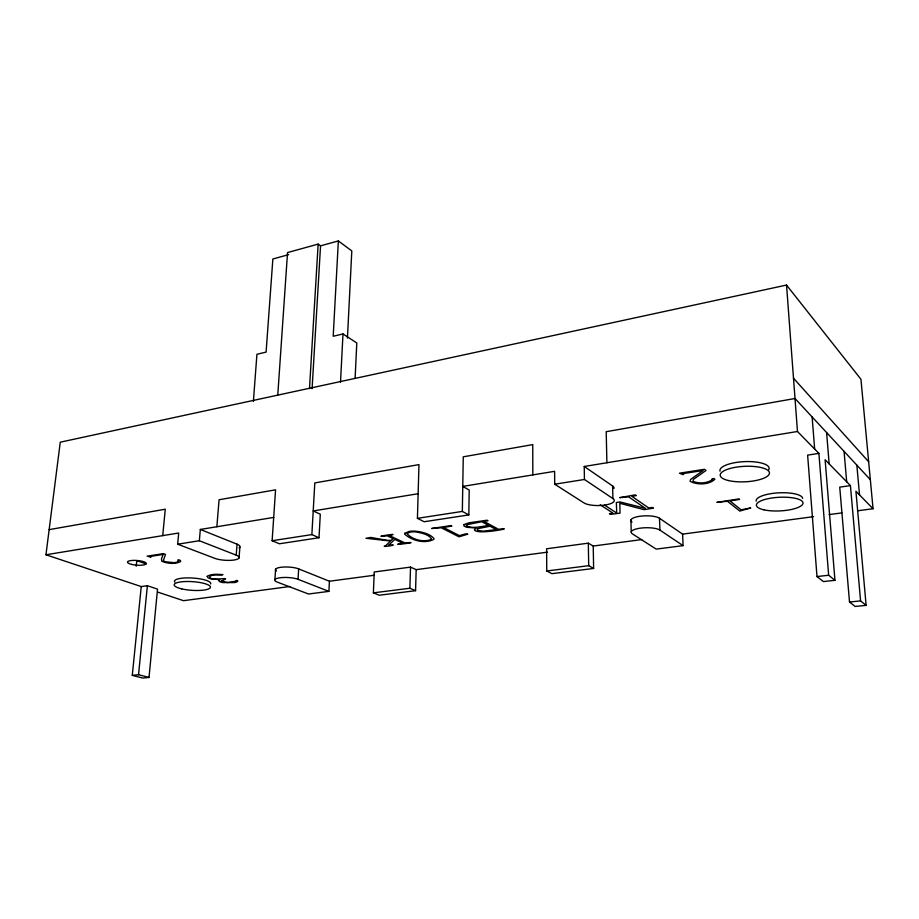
<?xml version="1.0" encoding="UTF-8"?>
<svg xmlns="http://www.w3.org/2000/svg" width="919" height="919" viewBox="0 0 919 919"><rect width="100%" height="100%" fill="white"/><g stroke="black" fill="none" stroke-linecap="round" stroke-linejoin="round"><path stroke-width="1.38" d="M418.134 493.721L313.207 510.941L320.294 514.215L319.008 537.741L311.863 534.605L314.803 482.923L418.972 464.612L417.421 518.339L424.118 521.739L468.828 514.927L469.195 490.068L462.762 486.404L554.605 471.332L554.708 484.21L583.967 502.911A15.91 4.848 -0.7 0 0 605.001 505.036A15.91 4.848 -0.7 0 0 612.904 498.569L612.605 485.99L584.231 466.473L584.438 479.477L612.904 498.569M468.828 514.927L462.337 511.412L463.268 456.823L532.756 444.612L532.825 474.905M415.572 590.687L416.181 569.654L410.529 567.103L374.228 571.997L373.39 592.847L379.214 595.225L415.572 590.687L409.885 588.252L373.39 592.847M409.885 588.252L410.529 567.103M355.102 378.456L356.79 342.982L342.994 333.953L333.206 336.262L338.364 240.939L320.547 245.844L318.146 244.109L287.544 252.564L277.768 395.067M340.512 382.097L342.994 333.953M347.439 338.077L351.805 250.933L338.364 240.939M328.899 591.376L298.043 579.315A12.877 3.194 2.9 0 0 280.008 577.764A12.877 3.194 2.9 0 0 277.331 582.129L308.52 594.007L328.899 591.376L329.416 581.233L298.664 568.895A12.843 3.274 2.9 0 0 282.087 567.149A12.843 3.274 2.9 0 0 276.366 570.975M312.092 388.634L320.547 245.844M298.043 579.315L298.664 568.895M309.485 388.611L318.146 244.109M274.896 579.648L275.585 569.252M319.008 537.741L279.422 543.772L272.127 540.728L275.562 489.827L219.078 499.752L216.85 526.748M239.055 557.959L239.882 547.058M253.38 401.465L256.929 354.263L266.096 352.103L272.863 258.986L288.658 254.632M236.217 555.145L237.056 544.186L200.331 529.459L199.354 540.74L236.217 555.145A13.705 3.573 3.6 0 1 234.023 560.027A13.705 3.573 3.6 0 1 214.862 558.361L177.654 544.197L178.688 533.009L45.95 554.777L60.275 442.188L786.538 285.062L860.942 379.26L873.05 508.735L857.461 510.815M141.25 586.586L132.279 675.362L142.767 678.061L149.004 677.441L157.54 589.125L147.385 585.713L141.25 586.586L45.95 554.777M162.72 535.628L165.271 509.206L49.155 529.631M132.279 675.362L138.539 674.718L147.385 585.713M136.23 566.219L136.805 560.659L145.96 563.898M200.331 529.459L273.701 517.42M584.231 466.473L797.474 431.493L818.886 453.377L828.651 575.248L834.957 580.314L825.101 459.73L850.431 485.611L860.575 600.9L866.123 605.357L855.922 491.228L873.05 508.735M177.654 544.197L199.354 540.74M554.708 484.21L584.438 479.477M818.886 453.377L807.629 455.123L816.991 576.558L823.413 581.578L834.957 580.314M272.127 540.728L311.863 534.605M417.421 518.339L462.337 511.412M850.431 485.611L839.736 487.139L849.512 602.025L855.164 606.46L866.123 605.357M588.321 543.163L546.621 548.769L546.748 570.986L551.871 573.663L593.628 568.459L593.226 546.047L588.321 543.163L588.7 565.69L593.628 568.459M289.83 586.506L183.513 600.693L158.125 592.215M329.416 581.233L374.401 575.237M416.181 569.654L547.483 552.147M593.226 546.047L641.715 539.579M632.031 522.107A14.911 4.331 -1.1 0 1 639.934 516.26A14.911 4.331 -1.1 0 1 659.497 518.247L682.599 534.134L813.545 516.662M829.133 514.594L841.884 512.894M683.081 545.645L656.212 549.114L632.364 533.859A14.957 4.227 -1.1 0 1 640.302 528.161A14.957 4.227 -1.1 0 1 659.934 530.114L683.081 545.645L682.599 534.134M546.748 570.986L588.7 565.69M816.991 576.558L828.651 575.248M849.512 602.025L860.575 600.9M138.539 674.718L149.004 677.441M600.233 504.83L612.858 513.055L609.446 513.698L610.48 514.364L620.061 513.135L619.82 503.313L644.07 509.666L653.478 508.15L652.49 507.472L648.596 507.885L631.996 496.398L636.293 495.582L635.259 494.87L619.728 497.638L628.699 496.892L645.356 508.345L620.049 501.946L616.35 502.498L616.695 512.492L616.017 512.595L604.576 505.105M870.339 479.695L795.015 398.501L606.207 431.7L606.896 462.762M793.499 378.214L868.662 461.797M856.841 465.14L859.518 494.904M844.044 451.355L846.698 481.797M826.583 432.527L829.168 463.888M812.12 416.939L814.659 449.046M786.538 285.062L797.474 431.493M659.497 518.247L659.934 530.114M630.905 519.913L631.25 531.722M237.056 544.186A13.67 3.653 3.7 0 1 239.009 547.931M756.165 501.188A23.308 6.881 -2.8 0 1 778.198 492.871A23.308 6.881 -2.8 0 1 802.666 498.385M174.794 582.129A18.173 4.388 3.8 0 1 191.853 577.982A18.173 4.388 3.8 0 1 210.669 583.99M720.036 471.183A24.629 7.8 -2.7 0 1 745.964 461.579A24.629 7.8 -2.7 0 1 768.64 469.988M612.605 485.99A15.864 4.963 -0.7 0 1 613.903 488.517M180.549 560.946L180.549 561.589C174.978 564.507 167.511 563.6 161.801 561.268L161.491 558.832L163.145 554.433L150.257 556.443L150.969 557.132L147.097 556.167L163.329 553.64L165.489 554.433L163.387 560.429L164.88 561.716L174.162 562.669L177.218 562.106L178.424 560.889C176.092 559.395 180.239 559.545 180.549 560.946M750.593 507.989L739.818 511.079L727.434 501.269L716.877 502.36L738.968 498.902L739.6 499.419L729.916 500.912L741.07 509.792L750.593 507.989M404.751 533.307L404.682 534.157C411.988 540.671 424.865 544.105 433.86 539.373L433.986 538.534C429.495 533.445 421.81 531.906 415.285 531.148A9.868 2.803 1.6 0 0 409.219 531.412L404.751 533.307M207.2 576.362L208.108 577.89L211.129 578.901L219.675 579.682L218.825 580.245L219.239 581.405A7.88 1.93 3.5 0 0 222.903 582.589L234.632 582.577A12.234 2.998 3.5 0 0 237.481 581.52C238.779 580.406 235.54 579.981 235.39 581.279L227.82 582.531L221.065 581.118C236.367 574.949 208.039 582.968 209.877 576.156C213.69 574.076 219.997 575.708 222.972 574.616C217.849 574.409 211.703 573.49 207.2 576.362M407.37 533.319L407.255 533.962C412.861 539.775 423.67 542.704 431.264 539.35L431.413 538.729C428.357 534.261 421.878 533.215 416.87 532.044A6.961 1.976 1.7 0 0 410.529 532.044L407.37 533.319M712.087 479.086L711.834 480.063C706.458 483.348 698.922 483.842 693.098 481.372L693.305 479.465L706.01 470.471L704.551 469.287L679.451 473.193L682.828 474.618L683.621 474.353L683.07 473.584L703.058 470.539L690.594 479.465L690.043 481.269C697.176 485.129 708.94 484.979 714.856 479.27L713.948 478.477L712.087 479.086M464.003 524.577L463.946 525.967L466.611 527.288L475.881 527.977L474.411 529.93C477.489 535.559 519.614 526.461 498.512 529.298L484.003 521.406L488 520.694L487.104 520.211L469.081 522.773L464.003 524.577M466.53 524.783L466.45 525.829C473.342 529.252 481.602 526.047 488.805 525.553L481.763 521.739L466.53 524.783M477.225 528.781L477.524 530.263L483.026 531.171L496.294 529.62L490.034 526.219L477.225 528.781M393.068 538.591L391.287 540.315L387.37 540.338L370.759 537.443L365.934 538.281L390.552 541.027L385.75 545.633C377.95 548.011 403.303 544.002 388.668 545.208L394.791 539.407L402.752 543.175C383.395 546.667 426.473 541.176 404.808 542.876L389.277 535.513C404.705 532.067 366.474 538.074 387.209 535.811L393.068 538.591M467.645 534.226L458.995 536.811L441.281 527.77L431.666 528.482L450.942 525.599L451.849 526.082L443.452 527.449L459.431 535.628L465.853 533.813L467.645 534.226M728.434 480.545A24.664 7.743 -2.7 0 0 768.95 474.618A24.664 7.743 -2.7 0 0 737.084 467.036A24.664 7.743 -2.7 0 0 728.434 480.545M763.827 509.804A23.343 6.824 -2.8 0 0 802.425 504.6A23.343 6.824 -2.8 0 0 772.856 497.868A23.343 6.824 -2.8 0 0 763.827 509.804M181.709 588.872A18.185 4.354 3.8 0 0 210.371 587.54A18.185 4.354 3.8 0 0 184.857 581.555A18.185 4.354 3.8 0 0 181.709 588.872M131.716 564.427A9.431 2.355 4.4 0 0 146.259 563.646A9.431 2.355 4.4 0 0 132.669 560.406A9.431 2.355 4.4 0 0 131.716 564.427"/></g></svg>
